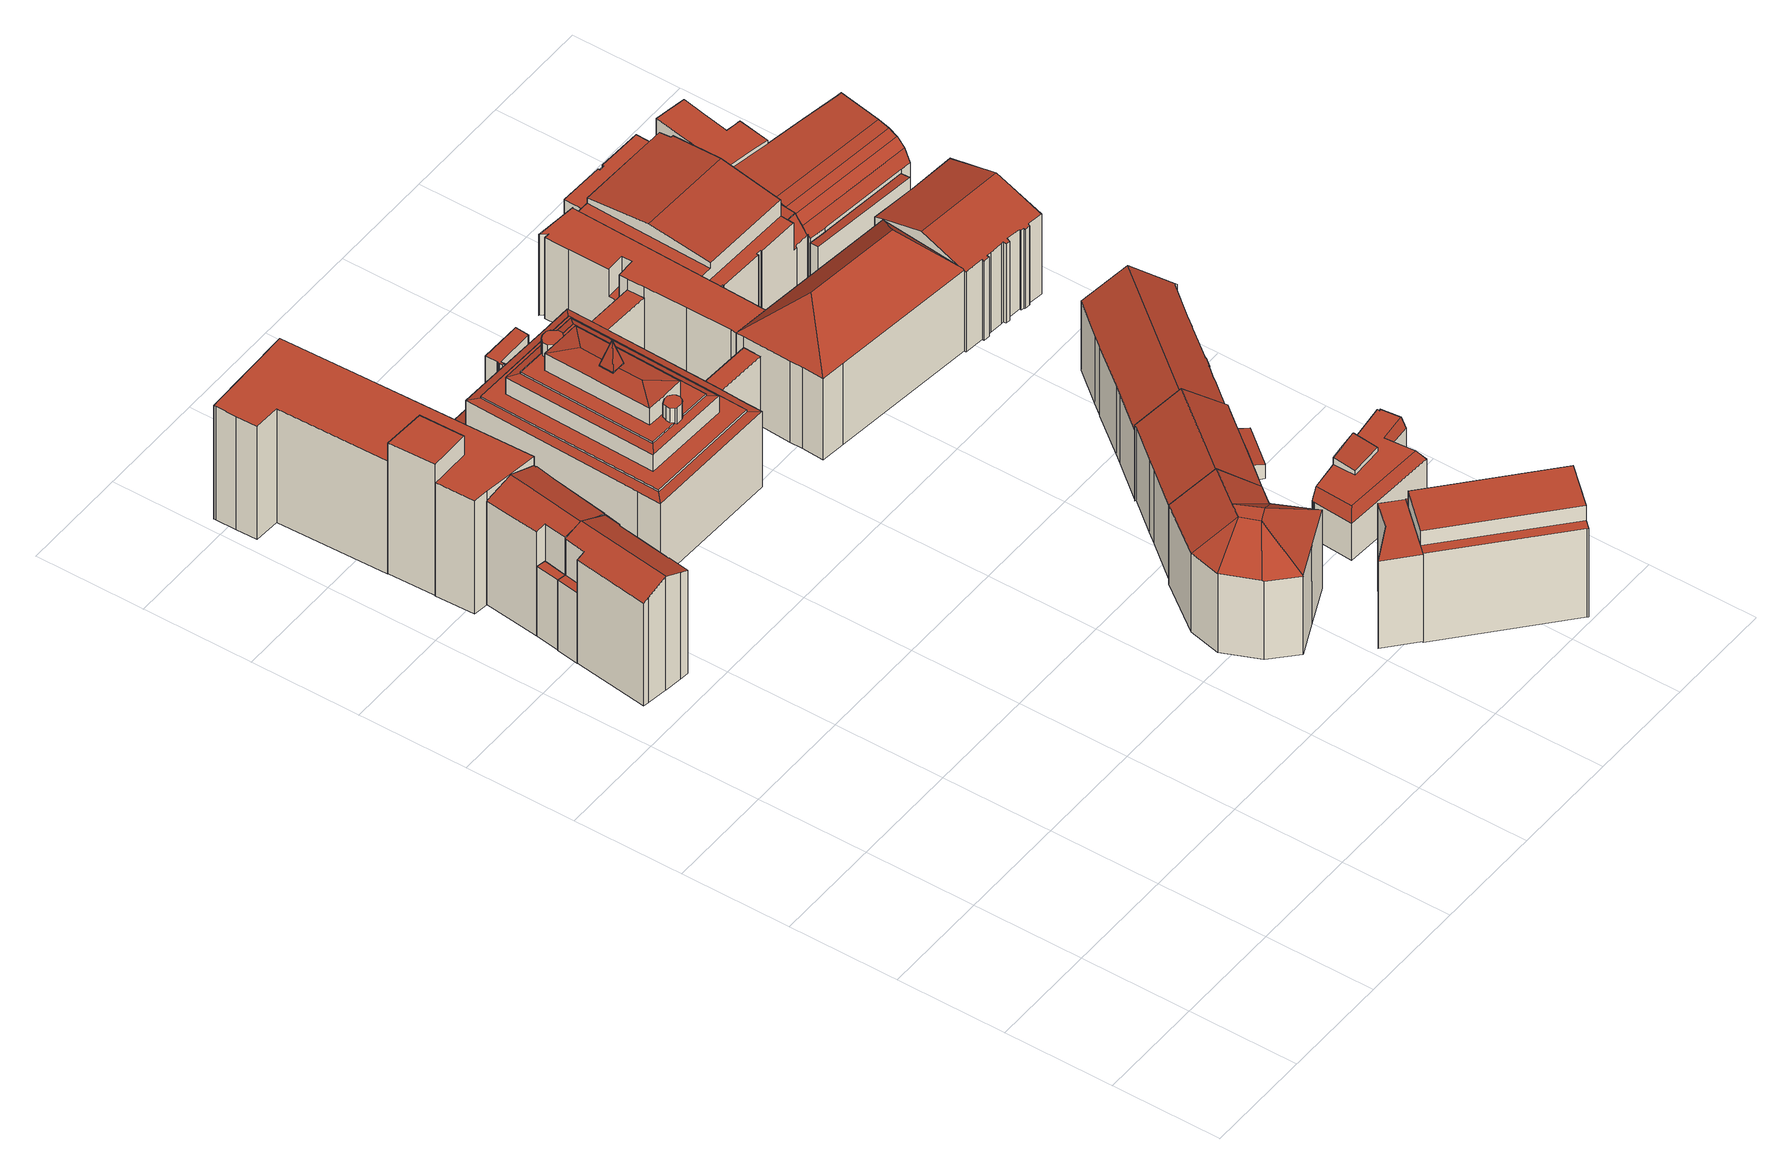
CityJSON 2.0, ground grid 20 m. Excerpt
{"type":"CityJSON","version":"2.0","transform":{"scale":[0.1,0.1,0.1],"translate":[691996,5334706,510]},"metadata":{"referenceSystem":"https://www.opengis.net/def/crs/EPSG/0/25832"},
"CityObjects":{
"building1":{"type":"Building","attributes":{"Gemeindeschluessel":"09162000","HoeheDach":"526.960","HoeheGrund":"512.330","Methode":"2000","NiedrigsteTraufeDesGebaeudes":"526.960","Geometrietyp2DReferenz":"3000","function":"31001_1000","roofType":"1000","measuredHeight":14.63},"geometry":[{"type":"MultiSurface","lod":"2","boundaries":[[[0,1,2,3]],[[0,3,4,5]],[[6,5,4,7]],[[1,6,7,2]],[[2,7,4,3]],[[0,5,6,1]]],"semantics":{"surfaces":[{"type":"WallSurface"},{"type":"GroundSurface"},{"type":"RoofSurface"}],"values":[0,1,0,2,0,0]}}]},
"building2":{"type":"Building","attributes":{"Gemeindeschluessel":"09162000","HoeheDach":"536.051","HoeheGrund":"512.350","Methode":"1000","NiedrigsteTraufeDesGebaeudes":"533.867","Geometrietyp2DReferenz":"3000","function":"31001_1000","roofType":"3100","measuredHeight":23.7,"storeysAboveGround":5},"geometry":[{"type":"MultiSurface","lod":"2","boundaries":[[[8,9,10,11,12,13,14,15,16]],[[17,16,15,18]],[[19,20,21,22]],[[23,24,25,26]],[[27,28,29,30]],[[31,9,8,32]],[[26,25,33,34]],[[35,36,24,23]],[[30,29,37,38]],[[30,38,35,23,26,34,19,22,39,31,32,17,18,40,41,42,43,44,45,27]],[[38,37,36,35]],[[12,11,46,44,43,42,41,13]],[[32,8,16,17]],[[18,15,14,40]],[[21,20,33,25,24,36,37,29,28,47,46,11,10]],[[34,33,20,19]],[[39,22,21,10,9,31]],[[47,28,27,45,44,46]],[[14,13,41,40]]],"semantics":{"surfaces":[{"type":"RoofSurface"},{"type":"WallSurface"},{"type":"GroundSurface"}],"values":[0,1,1,1,1,1,1,1,1,2,1,1,1,1,0,1,1,1,1]}}]},
"building3":{"type":"Building","attributes":{"Gemeindeschluessel":"09162000","HoeheDach":"526.990","HoeheGrund":"512.370","Methode":"2000","NiedrigsteTraufeDesGebaeudes":"526.990","Geometrietyp2DReferenz":"3000","function":"31001_1000","roofType":"1000","measuredHeight":14.62},"geometry":[{"type":"MultiSurface","lod":"2","boundaries":[[[7,48,49,50]],[[51,41,6,52,7,50]],[[41,51,50,49,53]],[[53,54,6,41]],[[52,6,54,48,7]],[[49,48,54,53]]],"semantics":{"surfaces":[{"type":"WallSurface"},{"type":"GroundSurface"},{"type":"RoofSurface"}],"values":[0,0,1,0,2,0]}}]},
"building4":{"type":"Building","attributes":{"Gemeindeschluessel":"09162000","HoeheDach":"535.924","HoeheGrund":"512.380","Methode":"1000","NiedrigsteTraufeDesGebaeudes":"534.055","Geometrietyp2DReferenz":"3000","function":"31001_1000","roofType":"3100","measuredHeight":23.54,"storeysAboveGround":5},"geometry":[{"type":"MultiSurface","lod":"2","boundaries":[[[55,56,57,58]],[[59,60,61,62,63,64,65,66,67]],[[68,69,70,57,56,71,72,73,74,62,61]],[[75,71,56,55]],[[64,63,76,77,78,65]],[[55,58,79,44,80,43,41,53,49,81,78,77,76,82,83,84,85,75]],[[53,59,67,49]],[[83,74,73,84]],[[62,74,83,82,76,63]],[[84,73,72,85]],[[43,80,44,69,68,61,60,41]],[[67,66,65,78,81,49]],[[44,79,58,57,70,69]],[[41,60,59,53]],[[85,72,71,75]]],"semantics":{"surfaces":[{"type":"WallSurface"},{"type":"RoofSurface"},{"type":"GroundSurface"}],"values":[0,1,1,0,0,2,0,0,0,0,0,0,0,0,0]}}]},
"building5":{"type":"Building","attributes":{"Gemeindeschluessel":"09162000","HoeheDach":"539.788","HoeheGrund":"512.440","Methode":"1000","NiedrigsteTraufeDesGebaeudes":"539.788","Geometrietyp2DReferenz":"3000","function":"31001_9998","roofType":"1000","measuredHeight":27.35,"storeysAboveGround":8},"geometry":[{"type":"MultiSurface","lod":"2","boundaries":[[[86,87,88,89,90,91]],[[92,93,94,95]],[[89,88,93,92]],[[96,95,94,97,86,91]],[[95,96,91,90,89,92]],[[97,94,93,88,87,86]]],"semantics":{"surfaces":[{"type":"WallSurface"},{"type":"GroundSurface"},{"type":"RoofSurface"}],"values":[0,0,0,0,1,2]}}]},
"building6":{"type":"Building","attributes":{"Gemeindeschluessel":"09162000","HoeheDach":"536.040","HoeheGrund":"512.270","Methode":"2000","NiedrigsteTraufeDesGebaeudes":"536.040","Geometrietyp2DReferenz":"3000","function":"31001_9998","roofType":"1000","measuredHeight":23.77,"storeysAboveGround":7},"geometry":[{"type":"MultiSurface","lod":"2","boundaries":[[[98,99,100,101,102,103,104,105,106,107,108,109,110,111,112]],[[113,100,99,114]],[[115,116,117,118,119,120,121,122,123,124,125,126,113,114,127]],[[126,101,100,113]],[[116,111,110,117]],[[119,108,107,120]],[[121,106,105,122]],[[125,102,101,126]],[[117,110,109,118]],[[114,99,98,127]],[[120,107,106,121]],[[127,98,112,115]],[[124,103,102,125]],[[123,104,103,124]],[[115,112,111,116]],[[122,105,104,123]],[[118,109,108,119]]],"semantics":{"surfaces":[{"type":"RoofSurface"},{"type":"WallSurface"},{"type":"GroundSurface"}],"values":[0,1,2,1,1,1,1,1,1,1,1,1,1,1,1,1,1]}}]},
"building7":{"type":"Building","attributes":{"Gemeindeschluessel":"09162000","HoeheDach":"520.060","HoeheGrund":"510.737","Methode":"2000","NiedrigsteTraufeDesGebaeudes":"514.140","Geometrietyp2DReferenz":"3000","function":"31001_9998","roofType":"1000","measuredHeight":9.32,"storeysAboveGround":1},"geometry":[{"type":"MultiSurface","lod":"2","boundaries":[[[128,129,130,131]],[[132,133,134,135,136,137]],[[138,137,136,139]],[[140,139,136,135,141,142,130,129]],[[143,144,128,131,145,146]],[[133,147,148,134]],[[130,142,145,131]],[[134,148,141,135]],[[140,129,128,144]],[[149,143,146,147,133,132]],[[149,132,137,138]],[[143,149,138,139,140,144]],[[147,146,145,142,141,148]]],"semantics":{"surfaces":[{"type":"RoofSurface"},{"type":"WallSurface"},{"type":"GroundSurface"}],"values":[0,0,1,1,1,1,1,1,1,1,1,2,0]}}]},
"building8":{"type":"Building","attributes":{"name":"Spielhalle Münchner Kammerspiele","Gemeindeschluessel":"09162000","HoeheDach":"542.600","HoeheGrund":"512.932","Methode":"2000","NiedrigsteTraufeDesGebaeudes":"528.658","Geometrietyp2DReferenz":"3000","function":"31001_3000","roofType":"1000","measuredHeight":29.67,"storeysAboveGround":4},"geometry":[{"type":"MultiSurface","lod":"2","boundaries":[[[150,151,152,153]],[[154,155,156,157]],[[158,159,160,161,162]],[[150,153,163,164]],[[165,166,167,168]],[[169,170,171]],[[172,173,174,175]],[[176,177,178,179]],[[180,181,182,183,184]],[[185,186,187,188]],[[189,190,191,192]],[[193,194,195]],[[196,197,198,199,200,201,202]],[[203,204,205,206]],[[207,208,166,165]],[[209,210,164,211]],[[179,178,212,213]],[[166,214,215,167]],[[216,163,217,218]],[[166,208,219,220,221,222,223,175,214]],[[214,224,225,215]],[[224,174,173,225],[216,218,209,211]],[[226,223,222,227]],[[228,229,230]],[[215,172,156,155,167]],[[231,232,157,156]],[[218,217,210,209]],[[153,152,233,234]],[[178,177,235,236,237,197,196,202,238,191,190,239,240,212]],[[241,242,204,203]],[[243,244,245,246,159,247,248,182]],[[249,250,251,252]],[[184,253,254,162,255,256,257,258]],[[241,203,206,185,188,258,257,256,255,176,179,213,259,233,152,151]],[[153,234,189,192,260,201,200,261,217,163]],[[262,237,236,263]],[[195,229,170]],[[240,239,190,189,234,233,259]],[[264,194,193,265]],[[227,222,221,266]],[[192,191,238,260]],[[232,231,267,268]],[[206,205,186,185]],[[204,242,269,270,271,272,273,274,275,276,187,186,205]],[[210,217,261,249]],[[277,274,273,278]],[[260,238,202,201]],[[171,170,229,228]],[[168,167,155,154]],[[210,249,252,279,280,281,150,164]],[[195,194,230,229]],[[175,174,224,214]],[[265,193,169]],[[215,225,173,172]],[[282,220,219,283]],[[268,267,223,226]],[[284,277,278,285,251,250,286,199,198,262,263,287,246,245,244,243,288]],[[230,194,264]],[[261,286,250,249]],[[279,270,269,280]],[[283,219,208,207]],[[198,197,237,262]],[[288,276,275,284]],[[182,248,247,159,158,230,264,265,169,183]],[[161,160,159,246,287,235,177,176,255,162]],[[284,275,274,277]],[[169,193,195,170]],[[213,212,240,259]],[[263,236,235,287]],[[211,164,163,216]],[[281,241,151,150]],[[279,252,251,285,272,271,270]],[[188,187,276,288,243,182,181,180,184,258]],[[266,221,220,282]],[[278,273,272,285]],[[183,169,171,228,230,158,162,254,253,184]],[[227,266,282,283,207,165,168,154,157,232,268,226]],[[172,175,223,267,231,156]],[[280,269,242,241,281]],[[200,199,286,261]]],"semantics":{"surfaces":[{"type":"WallSurface"},{"type":"RoofSurface"},{"type":"GroundSurface"}],"values":[0,0,1,1,0,0,0,0,1,0,0,1,0,0,0,0,0,1,0,1,0,1,0,0,1,0,0,0,1,0,0,0,0,1,1,0,1,0,0,0,0,0,0,1,1,0,0,0,0,1,1,0,0,0,0,0,1,0,0,0,0,0,0,1,0,0,1,0,0,0,0,0,0,0,0,1,2,1,0,0]}}]},
"building9":{"type":"Building","attributes":{"Gemeindeschluessel":"09162000","HoeheDach":"535.270","HoeheGrund":"513.252","Methode":"2000","NiedrigsteTraufeDesGebaeudes":"529.589","Geometrietyp2DReferenz":"3000","function":"31001_9998","roofType":"3100","measuredHeight":22.02,"storeysAboveGround":4},"geometry":[{"type":"MultiSurface","lod":"2","boundaries":[[[289,290,291,292,293,294]],[[295,296,297,298]],[[299,300,301,302]],[[303,304,291,290]],[[305,306,307]],[[308,293,292,309]],[[297,296,310,311,312]],[[299,313,314,307,306,300]],[[292,291,304,315,309]],[[295,316,317,310,296]],[[305,309,315,301,300,306]],[[295,298,313,299,302,303,290,289,316]],[[317,294,308,311,310]],[[303,302,301,315,304]],[[312,311,305,307,314]],[[313,298,297,312,314]],[[289,294,317,316]],[[294,293,308]],[[311,308,309,305]]],"semantics":{"surfaces":[{"type":"WallSurface"},{"type":"RoofSurface"},{"type":"GroundSurface"}],"values":[0,0,0,0,1,1,1,0,1,0,1,2,1,0,1,0,0,1,1]}}]},
"building10":{"type":"Building","attributes":{"Gemeindeschluessel":"09162000","HoeheDach":"514.090","HoeheGrund":"511.320","Methode":"2000","NiedrigsteTraufeDesGebaeudes":"514.090","Geometrietyp2DReferenz":"3000","function":"31001_9998","roofType":"1000","measuredHeight":2.77,"storeysAboveGround":2},"geometry":[{"type":"MultiSurface","lod":"2","boundaries":[[[318,132,319,320]],[[321,322,323,324]],[[324,323,132,318]],[[320,319,325,326]],[[327,328,322,321]],[[318,320,326,327,321,324]],[[323,322,328,325,319,132]],[[326,325,328,327]]],"semantics":{"surfaces":[{"type":"WallSurface"},{"type":"GroundSurface"},{"type":"RoofSurface"}],"values":[0,0,0,0,0,1,2,0]}}]},
"building11":{"type":"Building","attributes":{"Gemeindeschluessel":"09162000","HoeheDach":"530.125","HoeheGrund":"511.950","Methode":"1000","NiedrigsteTraufeDesGebaeudes":"530.125","Geometrietyp2DReferenz":"3000","function":"31001_9998","roofType":"1000","measuredHeight":18.18,"storeysAboveGround":5},"geometry":[{"type":"MultiSurface","lod":"2","boundaries":[[[329,330,331,332]],[[333,334,330,329]],[[329,332,335,336,333]],[[336,337,334,333]],[[334,337,338,331,330]],[[335,338,337,336]],[[332,331,338,335]]],"semantics":{"surfaces":[{"type":"WallSurface"},{"type":"GroundSurface"},{"type":"RoofSurface"}],"values":[0,0,1,0,2,0,0]}}]},
"building12":{"type":"Building","attributes":{"Gemeindeschluessel":"09162000","HoeheDach":"528.089","HoeheGrund":"513.789","Methode":"1000","NiedrigsteTraufeDesGebaeudes":"528.089","Geometrietyp2DReferenz":"3000","function":"31001_2000","roofType":"1000","measuredHeight":14.3,"storeysAboveGround":4},"geometry":[{"type":"MultiSurface","lod":"2","boundaries":[[[339,340,341,342]],[[343,344,345,346]],[[346,345,340,339]],[[341,340,345,344]],[[342,341,344,343]],[[343,346,339,342]]],"semantics":{"surfaces":[{"type":"WallSurface"},{"type":"RoofSurface"},{"type":"GroundSurface"}],"values":[0,0,0,1,0,2]}}]},
"building13":{"type":"Building","attributes":{"Gemeindeschluessel":"09162000","HoeheDach":"520.060","HoeheGrund":"513.430","Methode":"2000","NiedrigsteTraufeDesGebaeudes":"514.140","Geometrietyp2DReferenz":"3000","function":"31001_9998","roofType":"1000","measuredHeight":6.63,"storeysAboveGround":1},"geometry":[{"type":"MultiSurface","lod":"2","boundaries":[[[347,348,349,350,351]],[[352,350,349,353]],[[354,355,323,356,351,350]],[[357,358,359,360]],[[361,354,350,352,362]],[[359,358,363,364,356,323]],[[364,347,351,356]],[[361,362,365,366]],[[357,366,365,353,349,348,363,358]],[[360,359,323,355]],[[352,353,365,362]],[[363,348,347,364]],[[354,361,366,357,360,355]]],"semantics":{"surfaces":[{"type":"RoofSurface"},{"type":"WallSurface"},{"type":"GroundSurface"}],"values":[0,1,1,1,1,0,1,1,1,1,0,1,2]}}]},
"building14":{"type":"Building","attributes":{"Gemeindeschluessel":"09162000","HoeheDach":"515.550","HoeheGrund":"514.148","Methode":"2000","NiedrigsteTraufeDesGebaeudes":"515.550","Geometrietyp2DReferenz":"3000","function":"31001_2463","roofType":"1000","measuredHeight":1.4,"storeysAboveGround":1},"geometry":[{"type":"MultiSurface","lod":"2","boundaries":[[[367,368,369,370]],[[371,372,373,374]],[[369,374,373,370]],[[370,373,372,367]],[[371,374,369,368]],[[368,367,372,371]]],"semantics":{"surfaces":[{"type":"GroundSurface"},{"type":"RoofSurface"},{"type":"WallSurface"}],"values":[0,1,2,2,2,2]}}]},
"building15":{"type":"Building","attributes":{"Gemeindeschluessel":"09162000","HoeheDach":"515.600","HoeheGrund":"513.101","Methode":"1000","NiedrigsteTraufeDesGebaeudes":"515.600","Geometrietyp2DReferenz":"3000","function":"31001_2463","roofType":"9999","measuredHeight":2.5,"storeysAboveGround":1},"geometry":[{"type":"MultiSurface","lod":"2","boundaries":[[[375,376,377,378]],[[379,380,376,375]],[[379,375,378,381,382]],[[381,383,384,382]],[[378,377,383,381]],[[382,384,380,379]],[[384,383,377,376,380]]],"semantics":{"surfaces":[{"type":"WallSurface"},{"type":"GroundSurface"},{"type":"RoofSurface"}],"values":[0,0,1,0,0,0,2]}}]},
"building16":{"type":"Building","attributes":{"Gemeindeschluessel":"09162000","HoeheDach":"518.700","HoeheGrund":"511.309","Methode":"2000","NiedrigsteTraufeDesGebaeudes":"518.700","Geometrietyp2DReferenz":"3000","function":"31001_9998","roofType":"1000","measuredHeight":7.39},"geometry":[{"type":"MultiSurface","lod":"2","boundaries":[[[385,386,387,388]],[[389,390,391,392]],[[393,394,395,396]],[[396,395,386,385]],[[397,398,399,400]],[[400,391,390,393,396,385,388,401,402,403,397]],[[403,404,398,397]],[[402,405,404,403]],[[392,391,400,399]],[[401,406,405,402]],[[390,389,394,393]],[[392,399,398,404,405,406,387,386,395,394,389]],[[388,387,406,401]]],"semantics":{"surfaces":[{"type":"WallSurface"},{"type":"GroundSurface"},{"type":"RoofSurface"}],"values":[0,0,0,0,0,1,0,0,0,0,0,2,0]}}]},
"building17":{"type":"Building","attributes":{"Gemeindeschluessel":"09162000","HoeheDach":"535.119","HoeheGrund":"514.173","Methode":"1000","NiedrigsteTraufeDesGebaeudes":"529.573","Geometrietyp2DReferenz":"3000","function":"31001_1000","roofType":"3100","measuredHeight":20.95,"storeysAboveGround":4},"geometry":[{"type":"MultiSurface","lod":"2","boundaries":[[[407,408,409,410]],[[411,412,413,414]],[[415,416,417,418,419,420,421,422]],[[423,424,414,413]],[[410,409,412,411]],[[423,413,412,409,408,425,416,415]],[[426,419,418,427]],[[428,420,419,426]],[[429,430,417,416,425]],[[415,422,431,424,423]],[[427,418,417,430]],[[431,422,421,432]],[[432,421,420,428]],[[424,431,432,428,426,427,430,429,407,410,411,414]],[[429,425,408,407]]],"semantics":{"surfaces":[{"type":"WallSurface"},{"type":"RoofSurface"},{"type":"GroundSurface"}],"values":[0,0,1,0,0,1,0,0,0,0,0,0,0,2,0]}}]},
"building18":{"type":"Building","attributes":{"Gemeindeschluessel":"09162000","HoeheDach":"515.072","HoeheGrund":"514.251","Methode":"1000","NiedrigsteTraufeDesGebaeudes":"515.072","Geometrietyp2DReferenz":"3000","function":"31001_2000","roofType":"1000","measuredHeight":0.821},"geometry":[{"type":"MultiSurface","lod":"2","boundaries":[[[433,434,435,436]],[[437,438,439,440]],[[436,435,440,439]],[[434,433,438,437]],[[434,437,440,435]],[[433,436,439,438]]],"semantics":{"surfaces":[{"type":"GroundSurface"},{"type":"RoofSurface"},{"type":"WallSurface"}],"values":[0,1,2,2,2,2]}}]},
"building19":{"type":"Building","attributes":{"Gemeindeschluessel":"09162000","HoeheDach":"533.367","HoeheGrund":"511.690","Methode":"2000","NiedrigsteTraufeDesGebaeudes":"530.203","Geometrietyp2DReferenz":"3000","function":"31001_9998","roofType":"1000","measuredHeight":21.68,"storeysAboveGround":6},"geometry":[{"type":"MultiSurface","lod":"2","boundaries":[[[441,442,443,444,445]],[[446,447,448,449,450,451,452]],[[453,449,448,454]],[[455,442,441,456]],[[457,458,459,460]],[[461,450,449,453]],[[443,457,460,444]],[[452,459,458,446]],[[445,444,460,459,452,451,462,463,464,465]],[[454,448,447,466]],[[456,441,445,465]],[[443,442,455,467,468,466,447,446,458,457]],[[462,451,450,461]],[[468,467,455,456,465,464,463,462,461,453,454,466]]],"semantics":{"surfaces":[{"type":"RoofSurface"},{"type":"WallSurface"},{"type":"GroundSurface"}],"values":[0,0,1,1,0,1,1,1,1,1,1,1,1,2]}}]},
"building20":{"type":"Building","attributes":{"Gemeindeschluessel":"09162000","HoeheDach":"528.124","HoeheGrund":"513.796","Methode":"1000","NiedrigsteTraufeDesGebaeudes":"528.124","Geometrietyp2DReferenz":"3000","function":"31001_2000","roofType":"1000","measuredHeight":14.33,"storeysAboveGround":4},"geometry":[{"type":"MultiSurface","lod":"2","boundaries":[[[469,470,471,472]],[[473,474,475,476]],[[472,473,476,469]],[[472,471,474,473]],[[474,471,470,475]],[[476,475,470,469]]],"semantics":{"surfaces":[{"type":"GroundSurface"},{"type":"RoofSurface"},{"type":"WallSurface"}],"values":[0,1,2,2,2,2]}}]},
"building21":{"type":"Building","attributes":{"Gemeindeschluessel":"09162000","HoeheDach":"516.798","HoeheGrund":"511.680","Methode":"1000","NiedrigsteTraufeDesGebaeudes":"514.576","Geometrietyp2DReferenz":"3000","function":"31001_9998","roofType":"2100","measuredHeight":5.12,"storeysAboveGround":1},"geometry":[{"type":"MultiSurface","lod":"2","boundaries":[[[461,477,478,479,480,453]],[[478,481,482,479]],[[453,483,484,461]],[[480,485,483,453]],[[477,486,481,478]],[[479,482,485,480]],[[461,484,486,477]],[[483,485,482,481,486,484]]],"semantics":{"surfaces":[{"type":"GroundSurface"},{"type":"WallSurface"},{"type":"RoofSurface"}],"values":[0,1,1,1,1,1,1,2]}}]},
"building22":{"type":"Building","attributes":{"name":"Otto-Falckenberg-Schule","Gemeindeschluessel":"09162000","HoeheDach":"530.420","HoeheGrund":"513.492","Methode":"2000","NiedrigsteTraufeDesGebaeudes":"524.740","Geometrietyp2DReferenz":"3000","function":"31001_9998","roofType":"1000","measuredHeight":16.93,"storeysAboveGround":5},"geometry":[{"type":"MultiSurface","lod":"2","boundaries":[[[487,488,489,490]],[[491,492,493,494]],[[495,496,497,498]],[[495,498,499,500]],[[490,489,492,491]],[[501,502,503,504]],[[505,506,507,508]],[[509,510,501,504,487,490,491,494,511,512,505,508,513,514,515,516]],[[509,517,518,500,499,519,520,510]],[[507,506,521,522,493,492,489,488,503,502,520,519,497,496,518,517,523,524,525,526]],[[515,524,523,516]],[[508,507,526,513]],[[500,518,496,495]],[[511,522,521,512]],[[494,493,522,511]],[[516,523,517,509]],[[512,521,506,505]],[[510,520,502,501]],[[498,497,519,499]],[[514,525,524,515]],[[504,503,488,487]],[[513,526,525,514]]],"semantics":{"surfaces":[{"type":"WallSurface"},{"type":"RoofSurface"},{"type":"GroundSurface"}],"values":[0,0,0,1,0,0,0,2,0,1,0,0,0,0,0,0,0,0,0,0,0,0]}}]},
"building23":{"type":"Building","attributes":{"Gemeindeschluessel":"09162000","HoeheDach":"524.216","HoeheGrund":"512.921","Methode":"2000","NiedrigsteTraufeDesGebaeudes":"520.655","Geometrietyp2DReferenz":"3000","function":"31001_1000","roofType":"1000","measuredHeight":11.29,"storeysAboveGround":2},"geometry":[{"type":"MultiSurface","lod":"2","boundaries":[[[527,528,529,530,531,532,533]],[[534,535,536,527,533]],[[537,534,533,538]],[[539,540,541,542]],[[543,538,533,532]],[[544,545,546,547]],[[536,535,548,549]],[[550,551,529,528,552,553,554]],[[542,541,555,556]],[[543,532,531,557]],[[558,547,546,559,560]],[[537,561,562,548,535,534]],[[536,549,559,546,545,563,539,542,556,552,528,527]],[[564,563,545,544]],[[556,555,553,552]],[[537,538,543,557,565,551,550,566,567,564,544,547,558,561]],[[564,567,540,539,563]],[[565,530,529,551]],[[548,562,560,559,549]],[[557,531,530,565]],[[541,540,568,554,553,555]],[[566,568,540,567]],[[558,560,562,561]],[[550,554,568,566]]],"semantics":{"surfaces":[{"type":"RoofSurface"},{"type":"WallSurface"},{"type":"GroundSurface"}],"values":[0,0,1,1,1,1,0,1,1,1,1,1,0,1,1,2,1,1,0,1,0,1,1,1]}}]},
"building24":{"type":"Building","attributes":{"Gemeindeschluessel":"09162000","HoeheDach":"538.600","HoeheGrund":"513.514","Methode":"1000","NiedrigsteTraufeDesGebaeudes":"530.368","Geometrietyp2DReferenz":"3000","function":"31001_9998","roofType":"3200","measuredHeight":25.09,"storeysAboveGround":5},"geometry":[{"type":"MultiSurface","lod":"2","boundaries":[[[569,570,571,572,573,574]],[[575,574,576,577]],[[508,507,578,579]],[[580,576,574,573,526,581]],[[577,576,580,582]],[[580,581,583,584,582]],[[585,586,587,575,577,582,584,583,513,508,579]],[[583,581,526,513]],[[586,570,569,587]],[[585,579,578,588,589]],[[586,585,589,571,570]],[[573,572,588,578,507,526]],[[571,589,588,572]],[[513,526,507,508]],[[587,569,574,575]]],"semantics":{"surfaces":[{"type":"RoofSurface"},{"type":"WallSurface"},{"type":"GroundSurface"}],"values":[0,1,1,0,1,1,2,1,1,1,1,0,0,1,1]}}]},
"building25":{"type":"Building","attributes":{"Gemeindeschluessel":"09162000","HoeheDach":"517.802","HoeheGrund":"513.774","Methode":"1000","NiedrigsteTraufeDesGebaeudes":"516.714","Geometrietyp2DReferenz":"3000","function":"31001_1000","roofType":"2100","measuredHeight":4.03,"storeysAboveGround":1},"geometry":[{"type":"MultiSurface","lod":"2","boundaries":[[[590,591,592,593]],[[590,594,595,591]],[[590,593,596,594]],[[597,592,591,595]],[[592,597,596,593]],[[594,596,597,595]]],"semantics":{"surfaces":[{"type":"WallSurface"},{"type":"GroundSurface"},{"type":"RoofSurface"}],"values":[0,0,1,2,0,0]}}]},
"building26":{"type":"Building","attributes":{"Gemeindeschluessel":"09162000","HoeheDach":"533.740","HoeheGrund":"513.744","Methode":"2000","NiedrigsteTraufeDesGebaeudes":"517.269","Geometrietyp2DReferenz":"3000","function":"31001_2000","roofType":"3100","measuredHeight":20,"storeysAboveGround":4},"geometry":[{"type":"MultiSurface","lod":"2","boundaries":[[[598,599,600,601]],[[602,603,604,605]],[[606,607,608,609]],[[610,611,612,613]],[[614,615,611,610]],[[616,617,618,619,620,600,599,608,607,604,603,621,622,623,624]],[[625,626,627,628]],[[629,630,631,632]],[[633,634,602,605]],[[606,635,633,605,604,607]],[[636,616,624,637]],[[637,624,623,638]],[[639,640,620,619,641]],[[642,634,633,635]],[[643,622,621,644]],[[609,608,599,598]],[[616,636,645,617]],[[613,612,630,629]],[[628,627,615,614]],[[619,618,631,630,612,611,615,627,626,646,641]],[[639,641,646,625]],[[601,600,620,640]],[[646,626,625]],[[617,645,632,631,618]],[[642,644,621,603,602,634]],[[636,637,638,643,644,642,635,606,609,598,601,640,639,625,628,614,610,613,629,632,645]],[[638,623,622,643]]],"semantics":{"surfaces":[{"type":"WallSurface"},{"type":"RoofSurface"},{"type":"GroundSurface"}],"values":[0,0,0,0,0,1,0,0,1,0,0,0,0,0,0,0,0,0,0,1,0,0,0,0,0,2,0]}}]},
"building27":{"type":"Building","attributes":{"Gemeindeschluessel":"09162000","HoeheDach":"532.380","HoeheGrund":"510.586","Methode":"2000","NiedrigsteTraufeDesGebaeudes":"521.852","Geometrietyp2DReferenz":"3000","function":"31001_9998","roofType":"3100","measuredHeight":21.79,"storeysAboveGround":4},"geometry":[{"type":"MultiSurface","lod":"2","boundaries":[[[647,648,649,650,651,652,653]],[[654,655,656,657]],[[658,659,660,661]],[[662,663,664,665]],[[666,651,650,667,668,669,670,671,672,673,674,675,676]],[[677,678,679,680]],[[681,682,683,684,685,686]],[[661,660,687,688]],[[653,652,689,690]],[[691,692,672,671]],[[649,693,694,695,667,650]],[[680,679,696,697,698,699,700]],[[701,702,703,692,691,704,705]],[[695,706,668,667]],[[702,701,707,708,709,710,648,647,653,690,654,657,658,661,688,711,712,699,698,697,713,714,715,662,665,716,717,718,719,703]],[[714,720,721,715]],[[709,694,693,710]],[[686,685,684,722,723]],[[718,717,716,724,725,726,727]],[[671,670,704,691]],[[657,656,659,658]],[[728,666,676,681,686,723,729]],[[673,672,692,703,719,718,727]],[[687,729,723,722,730,700,699,712,711,688]],[[706,695,694,709,708,707,731]],[[701,705,731,707]],[[715,721,663,662]],[[665,664,724,716]],[[677,680,700,730]],[[725,724,664,663,721,720,732,696,679,678]],[[676,675,682,681]],[[675,674,673,727,726,683,682]],[[660,659,656,655,689,652,651,666,728,729,687]],[[710,693,649,648]],[[697,696,732,713]],[[684,683,726,725,678,677,730,722]],[[706,731,705,704,670,669,668]],[[713,732,720,714]],[[690,689,655,654]]],"semantics":{"surfaces":[{"type":"WallSurface"},{"type":"RoofSurface"},{"type":"GroundSurface"}],"values":[0,0,0,0,0,0,0,0,0,1,1,0,0,0,2,0,0,1,0,0,0,0,0,0,0,0,0,0,1,1,1,1,1,0,0,0,1,0,0]}}]},
"building28":{"type":"Building","attributes":{"Gemeindeschluessel":"09162000","HoeheDach":"533.074","HoeheGrund":"513.540","Methode":"1000","NiedrigsteTraufeDesGebaeudes":"530.074","Geometrietyp2DReferenz":"3000","function":"31001_9998","roofType":"3100","measuredHeight":19.53,"storeysAboveGround":4},"geometry":[{"type":"MultiSurface","lod":"2","boundaries":[[[733,734,735,736,737,738,739,740,741,742,743,744,745,746,747,748,749,750,751,586,752,585,579,753,754,755,756]],[[579,757,758,753]],[[755,759,760,756]],[[747,761,762,748]],[[738,763,764,739]],[[746,765,761,747]],[[743,766,767,744]],[[768,734,733,756,760,769]],[[770,771,762,761,765,772,767,766,773,774,775,764,763,776,777,778,768,769,779,780,781]],[[742,773,766,743]],[[751,781,780,586]],[[735,778,777,736]],[[741,774,773,742]],[[739,764,775,740]],[[780,779,782,757,579,585,752,586]],[[748,762,771,749]],[[769,760,759,783,758,757,782,779]],[[750,770,781,751]],[[740,775,774,741]],[[745,772,765,746]],[[753,758,783,754]],[[754,783,759,755]],[[744,767,772,745]],[[737,776,763,738]],[[749,771,770,750]],[[734,768,778,735]],[[736,777,776,737]]],"semantics":{"surfaces":[{"type":"GroundSurface"},{"type":"WallSurface"},{"type":"RoofSurface"}],"values":[0,1,1,1,1,1,1,1,2,1,1,1,1,1,1,1,2,1,1,1,1,1,1,1,1,1,1]}}]},
"building29":{"type":"Building","attributes":{"Gemeindeschluessel":"09162000","HoeheDach":"520.944","HoeheGrund":"513.420","Methode":"1000","NiedrigsteTraufeDesGebaeudes":"520.737","Geometrietyp2DReferenz":"3000","function":"31001_9998","roofType":"1000","measuredHeight":7.52,"storeysAboveGround":1},"geometry":[{"type":"MultiSurface","lod":"2","boundaries":[[[784,785,786,787]],[[788,789,790,791]],[[792,793,785,784]],[[787,788,791,792,784]],[[787,786,789,788]],[[785,793,790,789,786]],[[791,790,793,792]]],"semantics":{"surfaces":[{"type":"WallSurface"},{"type":"GroundSurface"},{"type":"RoofSurface"}],"values":[0,0,0,1,0,2,0]}}]},
"building30":{"type":"Building","attributes":{"Gemeindeschluessel":"09162000","HoeheDach":"527.564","HoeheGrund":"513.170","Methode":"1000","NiedrigsteTraufeDesGebaeudes":"527.564","Geometrietyp2DReferenz":"3000","function":"31001_9998","roofType":"1000","measuredHeight":14.39,"storeysAboveGround":4},"geometry":[{"type":"MultiSurface","lod":"2","boundaries":[[[794,795,796,797,798,799,800,801,802,803,804,805,806,807,808,809]],[[797,810,811,798]],[[801,812,813,802]],[[811,814,815,800,799,798]],[[816,817,818,809,808,807,806,819]],[[820,821,804,803,802,813]],[[796,795,822,823,810,797]],[[810,823,822,824,818,817,816,819,825,821,820,813,812,815,814,811]],[[806,805,804,821,825,819]],[[800,815,812,801]],[[795,794,809,818,824,822]]],"semantics":{"surfaces":[{"type":"GroundSurface"},{"type":"WallSurface"},{"type":"RoofSurface"}],"values":[0,1,1,1,1,1,1,2,1,1,1]}}]},
"building31":{"type":"Building","attributes":{"Gemeindeschluessel":"09162000","HoeheDach":"526.961","HoeheGrund":"513.187","Methode":"2000","NiedrigsteTraufeDesGebaeudes":"521.360","Geometrietyp2DReferenz":"3000","function":"31001_9998","roofType":"1000","measuredHeight":13.77,"storeysAboveGround":3},"geometry":[{"type":"MultiSurface","lod":"2","boundaries":[[[826,797,795,827,828,829,830,831,832,833,834]],[[835,836,837,838]],[[829,839,840,841,836,835,842,830]],[[831,843,844,832]],[[827,845,846,828]],[[833,847,848,834]],[[834,848,694,826]],[[836,841,849,837]],[[828,846,839,829]],[[848,847,844,843,842,835,838,694]],[[832,844,847,833]],[[841,840,850,849]],[[795,851,845,827]],[[830,842,843,831]],[[826,694,838,837,849,850,852,797]],[[797,852,851,795]],[[840,839,846,845,851,852,850]]],"semantics":{"surfaces":[{"type":"GroundSurface"},{"type":"RoofSurface"},{"type":"WallSurface"}],"values":[0,1,2,2,2,2,2,1,2,1,2,1,2,2,2,2,1]}}]}
},
"vertices":[
[85,1184,23],[85,1184,170],[70,1186,170],[70,1186,23],[76,1227,23],[92,1224,23],[92,1224,170],[76,1227,170],
[62,1048,244],[98,1043,260],[100,1042,261],[125,1218,261],[98,1223,249],[92,1224,246],[85,1184,246],[70,1186,239],[51,1049,239],[51,1049,24],[70,1186,24],[148,1036,24],[148,1036,240],[132,1038,247],[132,1038,24],[154,1081,24],[154,1081,240],[153,1075,240],[153,1075,24],[176,1209,24],[176,1209,239],[171,1179,239],[171,1179,24],[98,1043,24],[62,1048,24],[154,1075,240],[154,1075,24],[160,1122,24],[160,1122,240],[169,1179,239],[169,1179,24],[100,1042,24],[85,1184,24],[92,1224,24],[98,1223,24],[125,1218,24],[174,1210,24],[175,1209,24],[174,1210,239],[175,1209,239],
[82,1270,170],[82,1270,24],[76,1227,24],[80,1226,24],[80,1226,170],[99,1266,24],[99,1266,170],
[193,1318,24],[193,1318,241],[192,1318,242],[192,1318,24],[99,1266,248],[92,1224,248],[125,1218,259],[148,1365,259],[146,1365,258],[96,1372,241],[95,1372,241],[89,1328,241],[82,1270,242],[156,1213,248],[174,1210,242],[175,1210,242],[200,1354,241],[197,1354,242],[198,1356,242],[198,1358,242],[200,1354,24],[146,1365,24],[96,1372,24],[95,1372,24],[175,1210,24],[156,1213,24],[89,1328,24],[148,1365,24],[198,1358,24],[198,1356,24],[197,1354,24],
[66,1447,298],[66,1449,298],[63,1533,298],[63,1533,24],[66,1449,24],[66,1447,24],[140,1529,24],[140,1529,298],[142,1447,298],[142,1447,24],[96,1447,24],[96,1447,298],
[58,1736,260],[63,1533,260],[140,1529,260],[142,1447,260],[66,1447,260],[68,1375,260],[95,1372,260],[146,1365,260],[198,1358,260],[199,1358,260],[187,1822,260],[9,1818,260],[9,1814,260],[9,1777,260],[10,1738,260],[140,1529,23],[63,1533,23],[10,1738,23],[9,1777,23],[9,1814,23],[9,1818,23],[187,1822,23],[199,1358,23],[198,1358,23],[146,1365,23],[95,1372,23],[68,1375,23],[66,1447,23],[142,1447,23],[58,1736,23],
[392,1593,76],[392,1604,76],[366,1605,76],[366,1594,76],[364,1556,41],[365,1574,41],[325,1576,41],[326,1606,41],[302,1607,41],[301,1558,41],[301,1558,7],[302,1607,7],[392,1604,7],[326,1606,91],[366,1605,91],[365,1594,7],[392,1593,7],[366,1594,95],[365,1594,95],[365,1574,101],[325,1576,101],[364,1556,7],
[350,1245,233],[350,1245,236],[358,1497,236],[358,1497,233],[290,1231,29],[290,1231,187],[301,1558,187],[301,1558,29],[421,1430,276],[460,1467,271],[429,1468,271],[419,1468,271],[383,1469,271],[342,1513,229],[333,1232,229],[542,1178,29],[542,1178,187],[288,1186,187],[288,1186,29],[418,1357,276],[405,1358,276],[405,1358,274],[316,1541,190],[316,1541,194],[537,1534,194],[537,1534,190],[419,1468,236],[419,1468,264],[413,1473,264],[413,1473,236],[412,1268,271],[420,1268,271],[453,1267,271],[417,1312,276],[377,1270,271],[403,1264,236],[403,1264,265],[412,1268,265],[412,1268,236],[413,1497,233],[413,1497,264],[420,1500,264],[420,1500,232],[431,1357,276],[432,1383,276],[419,1370,326],[437,1494,264],[442,1488,264],[442,1488,236],[437,1494,236],[437,1494,233],[436,1496,233],[436,1496,264],[400,1249,236],[400,1249,265],[400,1256,265],[400,1256,236],[543,1222,29],[543,1222,187],[496,1226,194],[496,1226,229],[333,1232,194],[407,1481,264],[407,1481,236],[525,1195,190],[305,1202,190],[342,1513,194],[505,1508,229],[505,1508,194],[545,1259,187],[546,1291,187],[552,1476,187],[553,1507,187],[554,1549,187],[525,1195,194],[305,1202,194],[554,1549,29],[553,1507,29],[406,1384,274],[406,1384,276],[419,1384,276],[364,1556,187],[364,1556,29],[412,1495,236],[412,1495,233],[429,1468,264],[436,1472,264],[442,1479,264],[430,1500,264],[412,1495,264],[407,1490,264],[404,1243,236],[404,1243,265],[453,1267,236],[456,1356,236],[457,1382,236],[460,1467,236],[457,1382,271],[456,1356,271],[482,1240,233],[482,1240,236],[424,1242,236],[424,1242,233],[380,1359,271],[381,1385,271],[383,1469,236],[381,1385,236],[380,1359,236],[377,1270,236],[407,1490,236],[430,1500,232],[491,1493,233],[442,1479,236],[436,1472,236],[432,1383,274],[431,1357,274],[552,1476,29],[491,1551,187],[491,1551,29],[407,1240,265],[420,1240,265],[424,1242,265],[427,1245,265],[430,1252,265],[429,1258,265],[426,1263,265],[420,1268,265],[429,1258,236],[430,1252,236],[420,1240,232],[407,1240,232],[404,1243,233],[546,1291,29],[545,1259,29],[426,1263,236],[427,1245,236],[491,1493,236],[429,1468,236],[420,1268,236],
[850,357,32],[815,432,32],[815,432,198],[816,430,196],[816,429,196],[850,357,196],[715,296,32],[715,296,196],[672,338,196],[672,338,32],[657,463,32],[657,463,197],[723,552,197],[723,552,32],[838,461,32],[838,461,197],[715,417,253],[657,462,197],[644,406,197],[755,395,253],[733,441,253],[716,297,196],[729,383,253],[671,341,197],[644,405,32],[644,405,197],[782,506,253],[776,324,32],[776,324,196],
[364,1556,13],[365,1594,41],[365,1594,13],[492,1590,13],[492,1590,41],[491,1551,41],[491,1551,13],[392,1593,41],[392,1593,13],[466,1590,13],[466,1590,41],
[803,220,19],[803,220,201],[872,255,201],[872,255,19],[855,173,19],[855,173,201],[906,294,19],[938,265,19],[938,265,201],[906,294,201],
[645,1286,38],[645,1286,181],[644,1254,181],[644,1254,38],[545,1259,38],[545,1259,181],[546,1291,181],[546,1291,38],
[534,1567,101],[535,1599,91],[492,1600,91],[492,1590,94],[492,1569,101],[492,1590,76],[492,1600,76],[492,1590,34],[491,1551,34],[492,1569,41],[556,1598,34],[556,1598,41],[554,1549,41],[554,1549,34],[466,1590,34],[466,1590,76],[535,1599,41],[534,1567,41],[467,1601,76],[467,1601,34],
[845,429,41],[853,453,41],[878,445,41],[869,422,41],[853,453,55],[845,429,55],[869,422,55],[878,445,55],
[869,422,31],[869,422,56],[878,445,56],[878,445,31],[862,401,31],[862,401,56],[902,438,31],[887,393,31],[902,438,56],[887,393,56],
[487,1624,13],[487,1624,87],[487,1618,87],[487,1618,13],[561,1650,87],[561,1650,13],[483,1651,13],[483,1651,87],[559,1624,13],[559,1624,87],[557,1624,87],[557,1624,13],[482,1628,13],[482,1628,87],[483,1628,87],[483,1628,13],[482,1619,13],[482,1624,13],[482,1626,13],[482,1626,87],[482,1624,87],[482,1619,87],
[947,598,42],[947,598,196],[904,543,196],[904,543,42],[888,523,42],[888,523,196],[840,463,196],[840,463,42],[781,506,251],[896,652,251],[837,696,196],[835,694,196],[836,693,196],[790,636,196],[774,615,196],[723,552,196],[838,461,196],[838,461,42],[955,607,196],[836,693,42],[835,694,42],[790,636,42],[955,607,42],[837,696,42],[723,552,42],[774,615,42],
[909,506,43],[870,454,43],[840,463,43],[888,523,43],[870,454,51],[909,506,51],[888,523,51],[840,463,51],
[1044,3,203],[1045,1,203],[1057,14,203],[867,186,203],[855,173,203],[1117,81,202],[1128,93,202],[1127,95,202],[1067,149,202],[982,225,202],[938,265,202],[927,252,202],[1067,149,17],[1127,95,17],[1045,1,17],[1044,3,17],[1057,14,234],[1117,81,234],[927,252,234],[867,186,234],[982,225,17],[938,265,17],[927,252,17],[867,186,17],[855,173,17],[1128,93,17],[1057,14,17],[1117,81,17],
[552,1476,38],[553,1507,38],[646,1503,38],[646,1472,38],[646,1472,181],[646,1503,181],[553,1507,181],[552,1476,181],
[1015,262,17],[1055,226,17],[1046,217,17],[1091,176,17],[1055,226,68],[1046,217,62],[1067,149,46],[982,225,46],[1091,176,62],[1015,262,68],
[647,1668,35],[647,1668,204],[685,1665,204],[685,1665,35],[725,1661,35],[725,1661,204],[724,1659,204],[724,1659,35],[681,1519,147],[681,1519,204],[681,1538,204],[681,1538,147],[646,1538,147],[646,1518,147],[647,1657,35],[647,1657,204],[657,1657,204],[657,1657,35],[712,1309,35],[712,1309,204],[712,1293,204],[712,1293,35],[646,1503,35],[647,1613,35],[715,1395,35],[715,1392,35],[645,1300,35],[646,1311,35],[646,1394,35],[646,1472,35],[646,1503,204],[646,1518,204],[646,1538,204],[647,1613,204],[715,1392,204],[715,1395,204],[646,1472,204],[646,1394,204],[646,1311,204],[645,1300,204],
[941,367,128],[945,436,128],[933,435,107],[933,434,107],[933,431,107],[933,430,107],[928,358,107],[1109,347,107],[1108,347,107],[1096,358,128],[1109,347,29],[928,358,29],[1061,449,128],[1061,449,142],[1061,404,137],[1061,404,128],[933,430,29],[1136,454,29],[1136,454,128],[1139,455,128],[1139,455,29],[1103,405,107],[1091,413,128],[1029,446,29],[933,435,29],[999,443,128],[999,443,142],[1029,446,142],[999,402,137],[999,402,128],[933,431,29],[1144,410,29],[1143,419,128],[1144,410,108],[1103,406,29],[1103,406,110],[1136,458,128],[1136,458,29],[933,434,29],[1061,450,29],[1061,449,29],[1061,450,142],
[684,1129,204],[957,1098,204],[957,1101,206],[896,1188,286],[713,1209,286],[639,1134,204],[639,1134,35],[641,1174,204],[641,1174,35],[975,1263,204],[975,1263,35],[641,1197,204],[645,1286,204],[641,1197,35],[645,1286,35],[644,1254,35],[966,1187,35],[957,1098,35],[684,1129,35],[974,1261,206],[966,1187,206],
[947,598,38],[947,598,78],[1000,663,78],[1000,663,38],[991,563,38],[991,563,67],[1043,628,38],[1043,628,67],
[1006,672,37],[1006,672,181],[1000,663,180],[1000,663,37],[1033,703,74],[1033,703,180],[1021,688,180],[1021,688,74],[1020,689,37],[1020,689,181],[1020,688,181],[1020,688,37],[958,847,37],[958,847,181],[961,850,181],[961,850,37],[905,779,37],[905,779,181],[1136,835,181],[1141,834,177],[1081,883,237],[896,651,237],[955,607,181],[1032,704,181],[1073,756,180],[1075,759,181],[1091,779,181],[840,698,37],[840,698,181],[891,762,181],[891,762,37],[976,869,37],[976,869,181],[1024,929,181],[1024,929,37],[1035,677,73],[1047,692,73],[1035,677,37],[1136,835,37],[1091,779,37],[1075,759,37],[837,696,37],[955,607,37],[837,696,180],[1047,692,37],[1073,756,37],[1032,704,37],[1141,834,37],[840,698,180],
[914,1385,6],[922,1385,6],[922,1385,119],[914,1385,119],[914,1385,177],[837,1388,177],[837,1388,6],[827,1391,6],[827,1391,177],[827,1388,177],[827,1388,6],[742,1391,6],[742,1391,177],[742,1394,177],[742,1394,6],[847,1690,6],[847,1690,180],[847,1693,180],[847,1693,6],[916,1410,177],[916,1410,154],[916,1410,156],[926,1528,167],[929,1561,171],[929,1561,144],[934,1623,144],[934,1623,213],[929,1561,220],[926,1528,224],[916,1410,210],[750,1652,119],[750,1652,180],[750,1658,180],[750,1658,119],[742,1416,210],[746,1534,224],[750,1652,210],[750,1652,199],[746,1534,199],[742,1416,199],[715,1395,177],[715,1395,6],[837,1391,177],[837,1391,6],[958,1560,144],[969,1617,144],[922,1387,122],[951,1386,122],[952,1409,154],[751,1658,180],[751,1658,6],[750,1658,6],[724,1659,6],[724,1659,119],[955,1538,6],[958,1560,6],[969,1617,6],[958,1560,171],[955,1538,169],[952,1409,156],[956,1538,6],[952,1409,6],[951,1386,6],[922,1387,6],[716,1417,6],[724,1652,6],[753,1696,6],[837,1693,6],[837,1690,6],[932,1690,6],[930,1645,6],[930,1624,6],[934,1623,6],[837,1693,180],[837,1690,180],[724,1652,199],[716,1417,199],[932,1690,180],[930,1645,180],[930,1645,210],[930,1624,213],[742,1416,177],[716,1417,177],[724,1652,119],[956,1538,168],[753,1696,180],
[1136,1166,35],[1127,1075,35],[1097,1079,35],[1096,1076,35],[1086,1077,35],[1085,1079,35],[1080,1080,35],[1080,1083,35],[1052,1086,35],[1051,1081,35],[1043,1082,35],[1043,1087,35],[1038,1087,35],[1013,1089,35],[1005,1090,35],[1005,1086,35],[993,1087,35],[993,1091,35],[957,1095,35],[966,1184,35],[976,1278,35],[1032,1271,35],[1059,1268,35],[1147,1260,35],[975,1263,206],[976,1278,201],[1059,1268,201],[1147,1260,201],[1005,1090,202],[1005,1086,201],[1085,1079,202],[1080,1080,202],[1013,1089,202],[1043,1082,201],[1043,1087,202],[1127,1075,202],[1136,1166,231],[993,1091,202],[993,1087,201],[1038,1087,202],[1051,1081,201],[1052,1086,203],[1080,1083,202],[1086,1077,201],[1096,1076,201],[1097,1079,202],[966,1184,231],[957,1098,203],[957,1095,202],[966,1187,230],[1032,1271,201],
[1156,1340,34],[1156,1340,109],[951,1365,109],[951,1365,34],[953,1382,34],[953,1382,107],[987,1377,107],[987,1377,34],[1157,1358,34],[1157,1358,107],
[1050,1581,32],[1040,1523,32],[1013,1528,32],[956,1538,32],[955,1538,32],[965,1596,32],[969,1617,32],[981,1688,32],[1006,1684,32],[1039,1678,32],[1040,1678,32],[1031,1635,32],[1022,1586,32],[1023,1586,32],[1040,1583,32],[1050,1582,32],[956,1538,176],[955,1538,176],[981,1688,176],[1006,1684,176],[965,1596,176],[969,1617,176],[1023,1586,176],[1040,1583,176],[1050,1582,176],[1022,1586,176],[1039,1678,176],[1040,1678,176],[1040,1523,176],[1013,1528,176],[1050,1581,176],[1031,1635,176],
[951,1386,32],[1114,1511,32],[1187,1498,32],[1196,1497,32],[1177,1355,32],[1157,1358,32],[987,1378,32],[953,1382,32],[954,1386,32],[1179,1367,138],[1181,1382,152],[952,1409,152],[951,1394,138],[1196,1497,169],[1186,1420,163],[1183,1399,159],[1177,1355,115],[1157,1358,115],[987,1378,114],[1114,1511,169],[1187,1498,169],[953,1382,115],[954,1386,122],[952,1426,159],[953,1448,163],[1040,1523,169],[956,1538,170]
]}
